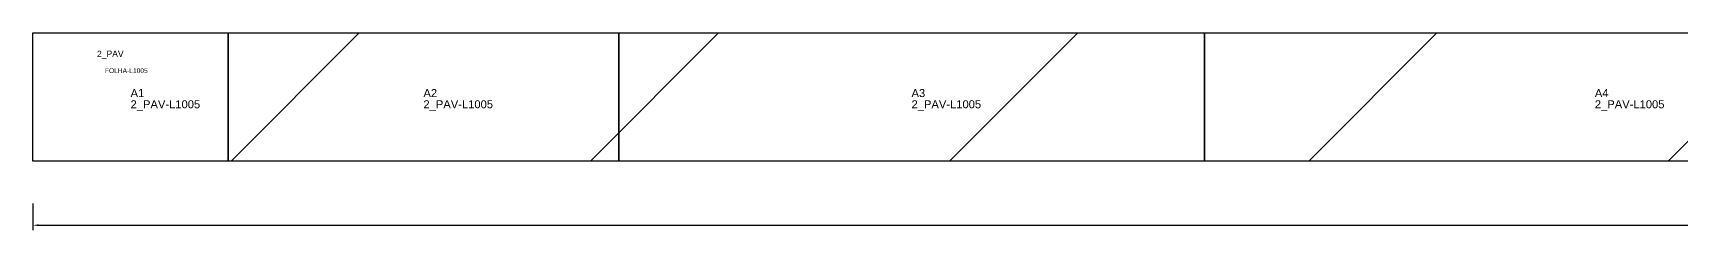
# Model space of a CAD drawing. Header units: metres. Extents: x 222 to 17894, y 78 to 202.
# Drawn here: x 222 to 1252, y 78 to 202 of the extents above; entities that cross this region are included whole.
import ezdxf

# ---------------------------------------------------------------- set-up
doc = ezdxf.new("R2010")
doc.units = ezdxf.units.M
for name, color, linetype in [('3', 3, 'CONTINUOUS'), ('AUX00', 7, 'CONTINUOUS'), ('COTA', 241, 'CONTINUOUS'), ('FOLHA', 255, 'CONTINUOUS'), ('Hachura', 251, 'CONTINUOUS'), ('Nível', 160, 'CONTINUOUS'), ('Painéis', 200, 'CONTINUOUS')]:
    doc.layers.add(name, color=color, linetype=linetype)
doc.styles.add('STR_STANDARD', font='arial.ttf')
doc.dimstyles.new('EZ DXF', dxfattribs={"dimtxt": 10, "dimasz": 3.5, "dimexe": 3, "dimexo": 1.5, "dimgap": 1, "dimtad": 1, "dimdec": 1, "dimdsep": 46, "dimcen": 2.5, "dimazin": 3, "dimtfac": 1, "dimtmove": 0, "dimatfit": 3})

msp = doc.modelspace()

# ---------------------------------------------------------------- hatches: boundary and pattern name
at = {"layer": 'Hachura'}
h = msp.add_hatch(dxfattribs=at)
h.set_pattern_fill('ANSI31', scale=50)
h.paths.add_polyline_path([(262.2, 201.5), (982.2, 201.5), (1665.2, 201.5), (2343.2, 201.5), (2343.2, 121.5), (222.2, 121.5), (222.2, 201.5)])
h = msp.add_hatch(dxfattribs=at)
h.set_pattern_fill('ANSI31', scale=50)
h.paths.add_polyline_path([(262.2, 201.5), (982.2, 201.5), (1665.2, 201.5), (2343.2, 201.5), (2343.2, 121.5), (222.2, 121.5), (222.2, 201.5)])

# ---------------------------------------------------------------- linework, layer by layer
at = {"layer": '3'}
for points in [[(344.2, 121.5), (344.2, 201.5)], [(344.2, 121.5), (344.2, 201.5)], [(588.2, 121.5), (588.2, 201.5)], [(588.2, 121.5), (588.2, 201.5)], [(954.2, 121.5), (954.2, 201.5)], [(954.2, 121.5), (954.2, 201.5)]]:
    msp.add_lwpolyline(points, close=True, dxfattribs=at)
at = {"layer": 'Painéis', "color": 200}
for p, q in [((222.2, 121.5), (222.2, 201.5)), ((222.2, 201.5), (262.2, 201.5)), ((222.2, 121.5), (222.2, 201.5)), ((222.2, 201.5), (262.2, 201.5)), ((262.2, 201.5), (982.2, 201.5)), ((262.2, 201.5), (982.2, 201.5)), ((982.2, 201.5), (1665.2, 201.5)), ((982.2, 201.5), (1665.2, 201.5)), ((2343.2, 121.5), (222.2, 121.5)), ((2343.2, 121.5), (222.2, 121.5))]:
    msp.add_line(p, q, dxfattribs=at)

# ---------------------------------------------------------------- texts
at = {"layer": '3', "style": 'STR_STANDARD'}
for s, p in [('A1', (283.2, 161.5)), ('A1', (283.2, 161.5)), ('A2', (466.2, 161.5)), ('A2', (466.2, 161.5)), ('A3', (771.2, 161.5)), ('A3', (771.2, 161.5)), ('A4', (1198.2, 161.5)), ('A4', (1198.2, 161.5))]:
    msp.add_text(s, height=5, dxfattribs=at).set_placement(p)
at = {"layer": 'AUX00', "style": 'STR_STANDARD'}
for p in [(283.2, 154.5), (283.2, 154.5), (466.2, 154.5), (466.2, 154.5), (771.2, 154.5), (771.2, 154.5), (1198.2, 154.5), (1198.2, 154.5)]:
    msp.add_text('2_PAV-L1005', height=5, dxfattribs=at).set_placement(p)
at = {"layer": 'FOLHA'}
msp.add_text('FOLHA-L1005', height=3, dxfattribs=at).set_placement((267.2, 176.5))
msp.add_text('FOLHA-L1005', height=3, dxfattribs=at).set_placement((267.2, 176.5))
at = {"layer": 'Nível'}
msp.add_text('2_PAV', height=4, dxfattribs=at).set_placement((262.2, 186.5))
msp.add_text('2_PAV', height=4, dxfattribs=at).set_placement((262.2, 186.5))

# ---------------------------------------------------------------- dimensions: what is measured, and where the dimension line sits
at = {"layer": 'COTA'}
msp.add_linear_dim(base=(222.2, 81.5), p1=(222.2, 96.5), p2=(2343.2, 96.5), dimstyle='EZ DXF', dxfattribs=at).render()
msp.add_linear_dim(base=(222.2, 81.5), p1=(222.2, 96.5), p2=(2343.2, 96.5), dimstyle='EZ DXF', dxfattribs=at).render()

doc.saveas('drawing.dxf')
